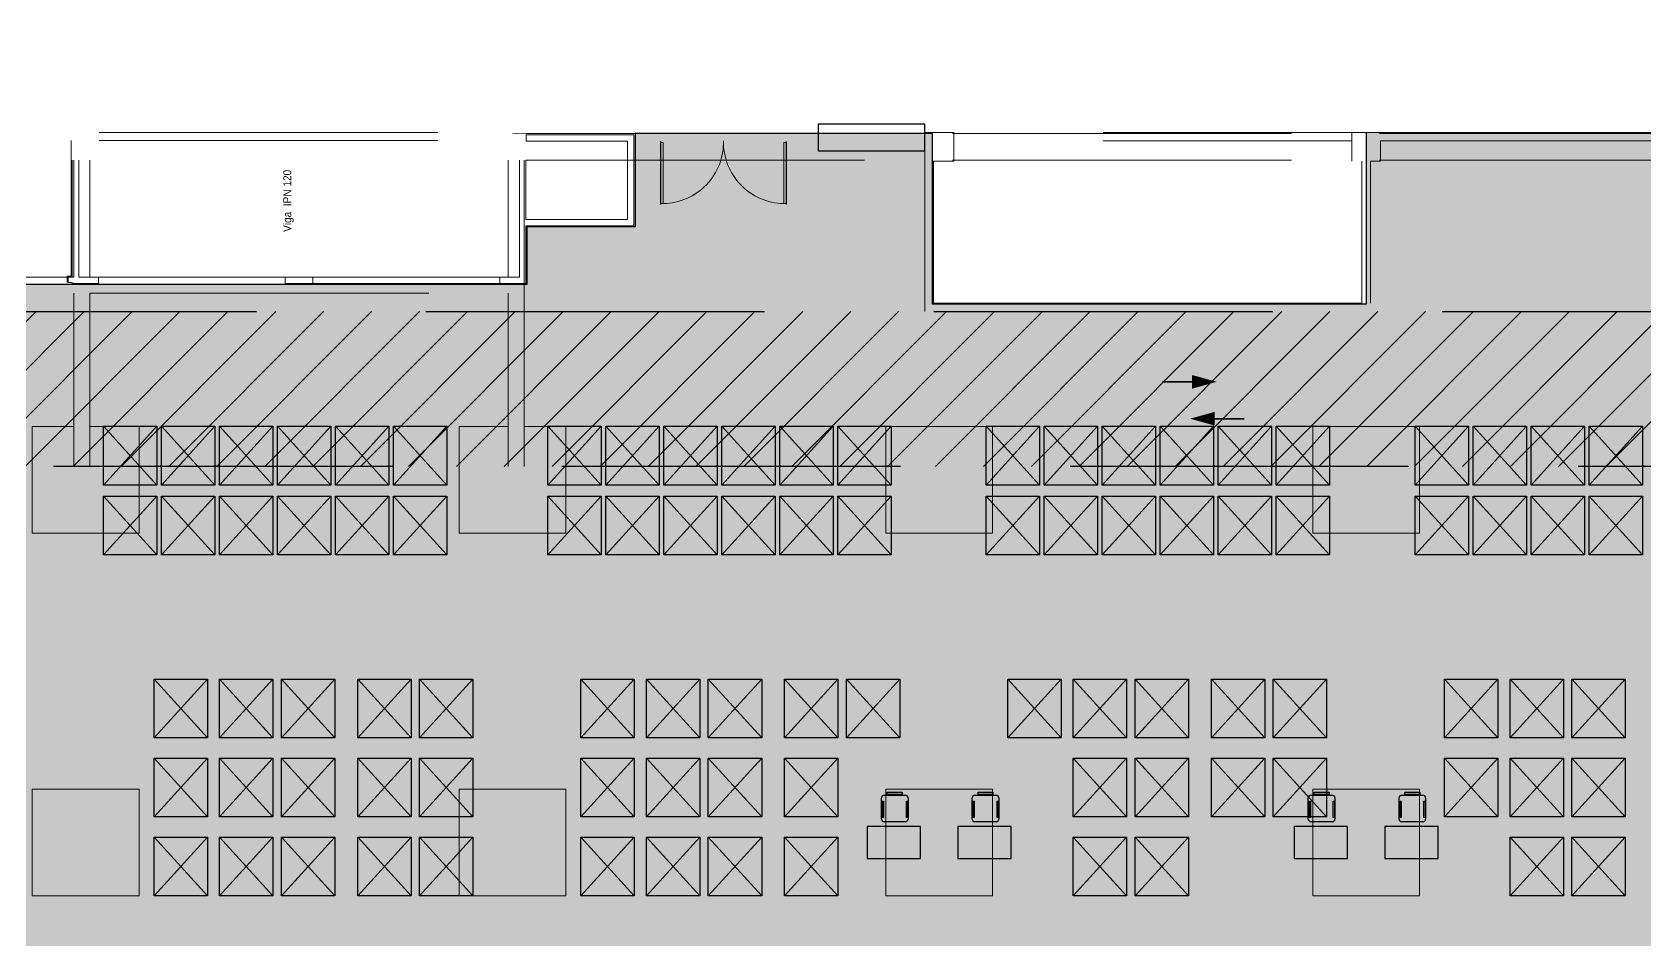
# Model space of a CAD drawing. Header units: millimetres. Extents: x 27 to 171, y 81 to 155.
# Drawn here: x 50.37 to 80.6, y 98.09 to 115.1 of the extents above; entities that cross this region are included whole.
import ezdxf

# ---------------------------------------------------------------- set-up
doc = ezdxf.new("R2010")
doc.units = ezdxf.units.MM
doc.linetypes.add('HIDDEN', pattern=[9.525, 6.35, -3.175])
doc.layers.add('IRI-OCASA-Layout R 9$0$OCA_Mobiliario', color=252, linetype='Continuous')
for name, color, linetype, lineweight in [('IRI-OCASA-Layout R 9$0$REVOQUES', 252, 'Continuous', 9), ('OCASA_TODAS_r08$0$CARP-BARRIDO', 252, 'Continuous', 15), ('OCASA_TODAS_r08$0$CARP-HOJA', 252, 'Continuous', 20), ('OCASA_TODAS_r08$0$CARPINTERIA', 252, 'Continuous', 15), ('OCASA_TODAS_r08$0$CGC VIGAS', 252, 'HIDDEN', 15), ('OCASA_TODAS_r08$0$MURO CERAMICO DE 12', 252, 'Continuous', 20), ('OCASA_TODAS_r08$0$MURO LADRILLO COMUN', 252, 'Continuous', 20), ('OCASA_TODAS_r08$0$REVOQUES', 251, 'Continuous', 15)]:
    doc.layers.add(name, color=color, linetype=linetype, lineweight=lineweight)
doc.layers.get('OCASA_TODAS_r08$0$CARPINTERIA').off()
doc.styles.add('OCASA_TODAS_r08$0$CGC .15', font='arial.ttf', dxfattribs={"width": 0.9, "height": 0.15})

# ---------------------------------------------------------------- blocks, each defined once
blk = doc.blocks.new('OCASA_TODAS_r08$0$Estructura PB para Arquitectura')
at = {"layer": 'OCASA_TODAS_r08$0$CGC VIGAS', "lineweight": 9}
for p, q in [((1116.508231, 398.371496, -0.000029), (1124.008348, 398.371496, -0.000029)), ((1124.508348, 398.351474, -0.000029), (1132.008264, 398.351474, -0.000029)), ((1132.508264, 398.351474, -0.000029), (1140.008264, 398.351474, -0.000029)), ((1140.508264, 398.351474, -0.000029), (1148.008264, 398.351474, -0.000029)), ((1116.508231, 398.221496, -0.000029), (1124.008348, 398.221496, -0.000029)), ((1116.038062, 397.851496, -0.000029), (1116.038037, 395.661295, -0.000029)), ((1116.338062, 397.851496, -0.000029), (1116.338037, 395.661293, -0.000029)), ((1124.177862, 397.851474, -0.000029), (1124.177846, 395.661257, -0.000029)), ((1124.477862, 397.851474, -0.000029), (1124.477825, 392.863474, -0.000029)), ((1124.508348, 397.851474, -0.000029), (1132.008264, 397.851474, -0.000029)), ((1132.508264, 397.851474, -0.000029), (1140.008264, 397.851474, -0.000029)), ((1140.508264, 397.851474, -0.000029), (1148.008264, 397.851474, -0.000029)), ((1110.818269, 395.66132, -0.000029), (1116.038037, 395.661295, -0.000029)), ((1116.338037, 395.661293, -0.000029), (1124.177846, 395.661257, -0.000029)), ((1108.508247, 395.36133, -0.000029), (1116.038033, 395.361295, -0.000029)), ((1116.038033, 395.361295, -0.000029), (1116.038004, 392.863474, -0.000029)), ((1116.338033, 395.361293, -0.000029), (1116.338004, 392.863474, -0.000029)), ((1116.338033, 395.361293, -0.000029), (1124.177844, 395.361257, -0.000029)), ((1124.177844, 395.361257, -0.000029), (1124.177825, 392.863474, -0.000029)), ((1115.258231, 392.862974, -0.000029), (1116.038004, 392.862974, -0.000029)), ((1115.258231, 390.862974, -0.000029), (1115.258231, 392.862974, -0.000029)), ((1116.038004, 392.862474, -0.000029), (1116.037996, 392.112974, -0.000029)), ((1116.338004, 392.862474, -0.000029), (1116.337996, 392.112974, -0.000029)), ((1116.338004, 392.862974, -0.000029), (1117.258231, 392.862974, -0.000029)), ((1123.258231, 392.862974, -0.000029), (1124.177825, 392.862974, -0.000029)), ((1123.258231, 390.862974, -0.000029), (1123.258231, 392.862974, -0.000029)), ((1124.177825, 392.862474, -0.000029), (1124.177819, 392.112974, -0.000029)), ((1124.477825, 392.862474, -0.000029), (1124.477819, 392.112974, -0.000029)), ((1124.477825, 392.862974, -0.000029), (1125.258231, 392.862974, -0.000029)), ((1131.258231, 392.862974, -0.000029), (1133.258231, 392.862974, -0.000029)), ((1131.258231, 390.862974, -0.000029), (1131.258231, 392.862974, -0.000029)), ((1139.25823, 392.862974, -0.000029), (1141.25823, 392.862974, -0.000029)), ((1139.25823, 390.862974, -0.000029), (1139.25823, 392.862974, -0.000029)), ((1115.258194, 386.062974, -0.000029), (1117.258194, 386.062974, -0.000029)), ((1115.258194, 384.062974, -0.000029), (1115.258194, 386.062974, -0.000029)), ((1123.258194, 386.062974, -0.000029), (1125.258194, 386.062974, -0.000029)), ((1123.258194, 384.062974, -0.000029), (1123.258194, 386.062974, -0.000029)), ((1131.258194, 386.062974, -0.000029), (1133.258194, 386.062974, -0.000029)), ((1131.258194, 384.062974, -0.000029), (1131.258194, 386.062974, -0.000029)), ((1139.258194, 386.062974, -0.000029), (1141.258194, 386.062974, -0.000029)), ((1139.258194, 384.062974, -0.000029), (1139.258194, 386.062974, -0.000029))]:
    blk.add_line(p, q, dxfattribs=at)
for points in [[(1115.258231, 390.862974), (1117.258231, 390.862974), (1117.258231, 392.862974)], [(1123.258231, 390.862974), (1125.258231, 390.862974), (1125.258231, 392.862974)], [(1131.258231, 390.862974), (1133.258231, 390.862974), (1133.258231, 392.862974)], [(1139.25823, 390.862974), (1141.25823, 390.862974), (1141.25823, 392.862974)], [(1115.258194, 384.062974), (1117.258194, 384.062974), (1117.258194, 386.062974)], [(1123.258194, 384.062974), (1125.258194, 384.062974), (1125.258194, 386.062974)], [(1131.258194, 384.062974), (1133.258194, 384.062974), (1133.258194, 386.062974)], [(1139.258194, 384.062974), (1141.258194, 384.062974), (1141.258194, 386.062974)]]:
    blk.add_lwpolyline(points, dxfattribs=at)
blk = doc.blocks.new('OCASA_TODAS_r08$0$P8 10')
at = {"layer": 'OCASA_TODAS_r08$0$CARP-BARRIDO'}
for centre, radius, start, end in [((-40.152006, 110.6808), 1.14736, 270.935575, 1.427594), ((-37.85535, 110.683341, -0.000016), 1.149947, 178.70229, 268.934541)]:
    blk.add_arc(centre, radius, start, end, dxfattribs=at)
at = {"layer": 'OCASA_TODAS_r08$0$CARP-HOJA'}
for p, q in [((-40.183442, 109.521093), (-40.183442, 110.691093)), ((-40.182242, 110.535286), (-40.182242, 110.691093)), ((-40.179642, 110.691093), (-40.179642, 110.677393)), ((-40.134642, 110.677393), (-40.179642, 110.677393)), ((-40.178442, 110.678593), (-40.178442, 110.691093)), ((-40.133442, 110.678593), (-40.178442, 110.678593)), ((-40.134642, 110.520286), (-40.134642, 110.677393)), ((-40.133442, 109.533593), (-40.133442, 110.678593)), ((-37.876563, 109.533593), (-37.876563, 110.678593)), ((-37.876563, 110.678593), (-37.831563, 110.678593)), ((-37.875363, 110.520286), (-37.875363, 110.677393)), ((-37.875363, 110.677393), (-37.830363, 110.677393)), ((-37.831563, 110.678593), (-37.831563, 110.691093)), ((-37.830363, 110.691093), (-37.830363, 110.677393)), ((-37.827763, 110.535286), (-37.827763, 110.691093)), ((-37.826563, 109.521093), (-37.826563, 110.691093)), ((-40.182242, 109.521093), (-40.182242, 110.535286)), ((-40.134642, 109.534793), (-40.134642, 110.520286)), ((-37.875363, 109.534793), (-37.875363, 110.520286)), ((-37.827763, 109.521093), (-37.827763, 110.535286)), ((-40.179642, 109.534793), (-40.134642, 109.534793)), ((-40.179642, 109.534793), (-40.179642, 109.521093)), ((-40.178442, 109.533593), (-40.133442, 109.533593)), ((-40.178442, 109.533593), (-40.178442, 109.521093)), ((-37.831563, 109.533593), (-37.876563, 109.533593)), ((-37.830363, 109.534793), (-37.875363, 109.534793)), ((-37.831563, 109.533593), (-37.831563, 109.521093)), ((-37.830363, 109.534793), (-37.830363, 109.521093))]:
    blk.add_line(p, q, dxfattribs=at)
for centre, radius, start, end in [((-40.180942, 110.691093), 0.0025, 0, 180), ((-40.180942, 110.691093), 0.0013, 0, 180), ((-37.829063, 110.691093), 0.0025, 0, 180), ((-37.829063, 110.691093), 0.0013, 0, 180), ((-40.180942, 109.521093), 0.0025, 180, 0), ((-40.180942, 109.521093), 0.0013, 180, 0), ((-37.829063, 109.521093), 0.0025, 180, 0), ((-37.829063, 109.521093), 0.0013, 180, 0)]:
    blk.add_arc(centre, radius, start, end, dxfattribs=at)
blk = doc.blocks.new('IRI-OCASA-Layout R 9$0$OCA_SILLA')
at = {"linetype": 'Continuous'}
for p, q in [((0.0549, 0.05), (0.0549, 0.4483)), ((0.1049, 0.4983), (0.5023, 0.4983)), ((0.5523, 0.4483), (0.5523, 0.05)), ((0.5023, 0), (0.1049, 0))]:
    blk.add_line(p, q, dxfattribs=at)
for points in [[(0, 0.1087), (0, 0.3889), (0.0427, 0.3889), (0.0427, 0.1087)], [(0.1654, 0.4663), (0.1654, 0.4876), (0.4749, 0.4876), (0.4749, 0.4663)], [(0.1681, 0.0207), (0.1681, 0.0394), (0.4749, 0.0394), (0.4749, 0.0207)]]:
    blk.add_lwpolyline(points, close=True, dxfattribs=at)
for centre, start, end in [((0.1049, 0.4483), 90, 180), ((0.5023, 0.4483), 0, 90), ((0.1049, 0.05), 180, 270), ((0.5023, 0.05), 270, 0)]:
    blk.add_arc(centre, 0.05, start, end, dxfattribs=at)
blk = doc.blocks.new('IRI-OCASA-Layout R 9$0$OCA_mesa 1x0.60')
at = {"color": 253}
blk.add_lwpolyline([(0, 1), (-0.6, 1), (-0.6, 0), (0, 0)], close=True, dxfattribs=at)
blk.add_blockref('IRI-OCASA-Layout R 9$0$OCA_SILLA', (-1.240741, 0.266987), dxfattribs=at)

msp = doc.modelspace()

# ---------------------------------------------------------------- hatches: boundary and pattern name
at = {"true_color": 0xff38ff}
h = msp.add_hatch(color=6, dxfattribs=at)
h.dxf.hatch_style = 1
h.paths.add_polyline_path([(46.295, 110.374), (46.295, 105.651), (43.744, 105.651), (43.644, 105.651), (43.733, 91.445), (44.887, 91.445), (44.887, 91.445), (44.898, 85.754), (95.501, 85.754), (95.501, 89.832), (102.71, 89.844), (102.71, 109.013), (147.022, 109.013), (147.022, 117.935), (91.324, 117.935), (91.324, 113.202), (75.374, 113.225), (75.374, 110.006), (67.244, 110.006), (67.244, 113.205), (61.671, 113.205), (61.671, 111.453), (59.644, 111.453), (59.644, 110.374)])
at = {"linetype": 'HIDDEN'}
h = msp.add_hatch(dxfattribs=at)
h.set_pattern_fill('LINE', color=251, scale=0.2, angle=45)
h.set_pattern_definition([(45, (42.3748, -16.7455), (-0.4490128, 0.4490128), [])])
h.paths.add_polyline_path([(48.224, 109.866), (95.224, 109.866), (95.224, 106.966), (48.224, 106.966)])

# ---------------------------------------------------------------- linework, layer by layer
at = {"color": 1, "linetype": 'HIDDEN'}
msp.add_lwpolyline([(67.104, 113.382), (65.104, 113.382), (65.104, 112.882), (67.104, 112.882)], close=True, dxfattribs=at)
at = {"color": 251, "linetype": 'HIDDEN', "elevation": 0}
msp.add_lwpolyline([(48.224, 109.866), (95.224, 109.866), (95.224, 106.966), (48.224, 106.966)], close=True, dxfattribs=at)
at = {"color": 251, "linetype": 'HIDDEN', "const_width": 0.03, "elevation": 0}
for points in [[(71.556, 108.55), (72.112, 108.55)], [(72.536, 107.859), (73.091, 107.859)]]:
    msp.add_lwpolyline(points, dxfattribs=at)
at = {"color": 251, "linetype": 'HIDDEN', "elevation": 0}
for points in [[(72.572, 108.55, 0, 0.25, 0), (72.122, 108.55, 0.25, 0.25, 0), (72.112, 108.55, 0.1, 0.1, 0), (72.112, 108.55, 0.1, 0.1, 0)], [(72.076, 107.859, 0, 0.25, 0), (72.526, 107.859, 0.25, 0.25, 0), (72.536, 107.859, 0.1, 0.1, 0), (72.536, 107.859, 0.1, 0.1, 0)]]:
    msp.add_lwpolyline(points, format="xyseb", dxfattribs=at)
at = {"layer": 'Defpoints', "color": 6}
msp.add_lwpolyline([(91.324, 113.202), (75.374, 113.225), (75.374, 110.006), (67.244, 110.006), (67.244, 113.205), (61.671, 113.205), (61.671, 111.453), (59.644, 111.453), (59.644, 110.374), (46.295, 110.374)], dxfattribs=at)
at = {"layer": 'IRI-OCASA-Layout R 9$0$OCA_Mobiliario'}
for p, q in [((51.711, 107.716, 0), (52.711, 106.616, 0)), ((52.711, 107.716, 0), (51.711, 106.616, 0)), ((52.798, 107.716, 0), (53.798, 106.616, 0)), ((53.798, 107.716, 0), (52.798, 106.616, 0)), ((53.885, 107.716, 0), (54.885, 106.616, 0)), ((54.885, 107.716, 0), (53.885, 106.616, 0)), ((54.971, 107.716, 0), (55.971, 106.616, 0)), ((55.971, 107.716, 0), (54.971, 106.616, 0)), ((56.058, 107.716, 0), (57.058, 106.616, 0)), ((57.058, 107.716, 0), (56.058, 106.616, 0)), ((57.145, 107.716, 0), (58.145, 106.616, 0)), ((58.145, 107.716, 0), (57.145, 106.616, 0)), ((60.039, 107.716, 0), (61.039, 106.616, 0)), ((61.039, 107.716, 0), (60.039, 106.616, 0)), ((61.126, 107.716, 0), (62.126, 106.616, 0)), ((62.126, 107.716, 0), (61.126, 106.616, 0)), ((62.213, 107.716, 0), (63.213, 106.616, 0)), ((63.213, 107.716, 0), (62.213, 106.616, 0)), ((63.3, 107.716, 0), (64.3, 106.616, 0)), ((64.3, 107.716, 0), (63.3, 106.616, 0)), ((64.387, 107.716, 0), (65.387, 106.616, 0)), ((65.387, 107.716, 0), (64.387, 106.616, 0)), ((65.474, 107.716, 0), (66.474, 106.616, 0)), ((66.474, 107.716, 0), (65.474, 106.616, 0)), ((68.252, 107.716, 0), (69.252, 106.616, 0)), ((69.252, 107.716, 0), (68.252, 106.616, 0)), ((69.339, 107.716, 0), (70.339, 106.616, 0)), ((70.339, 107.716, 0), (69.339, 106.616, 0)), ((70.426, 107.716, 0), (71.426, 106.616, 0)), ((71.426, 107.716, 0), (70.426, 106.616, 0)), ((71.513, 107.716, 0), (72.513, 106.616, 0)), ((72.513, 107.716, 0), (71.513, 106.616, 0)), ((72.599, 107.716, 0), (73.599, 106.616, 0)), ((73.599, 107.716, 0), (72.599, 106.616, 0)), ((73.686, 107.716, 0), (74.686, 106.616, 0)), ((74.686, 107.716, 0), (73.686, 106.616, 0)), ((76.292, 107.716, 0), (77.292, 106.616, 0)), ((77.292, 107.716, 0), (76.292, 106.616, 0)), ((77.379, 107.716, 0), (78.379, 106.616, 0)), ((78.379, 107.716, 0), (77.379, 106.616, 0)), ((78.466, 107.716, 0), (79.466, 106.616, 0)), ((79.466, 107.716, 0), (78.466, 106.616, 0)), ((79.553, 107.716, 0), (80.553, 106.616, 0)), ((80.553, 107.716, 0), (79.553, 106.616, 0)), ((51.711, 106.406, 0), (52.711, 105.306, 0)), ((52.711, 106.406, 0), (51.711, 105.306, 0)), ((52.798, 106.406, 0), (53.798, 105.306, 0)), ((53.798, 106.406, 0), (52.798, 105.306, 0)), ((53.885, 106.406, 0), (54.885, 105.306, 0)), ((54.885, 106.406, 0), (53.885, 105.306, 0)), ((54.971, 106.406, 0), (55.971, 105.306, 0)), ((55.971, 106.406, 0), (54.971, 105.306, 0)), ((56.058, 106.406, 0), (57.058, 105.306, 0)), ((57.058, 106.406, 0), (56.058, 105.306, 0)), ((57.145, 106.406, 0), (58.145, 105.306, 0)), ((58.145, 106.406, 0), (57.145, 105.306, 0)), ((60.039, 106.406, 0), (61.039, 105.306, 0)), ((61.039, 106.406, 0), (60.039, 105.306, 0)), ((61.126, 106.406, 0), (62.126, 105.306, 0)), ((62.126, 106.406, 0), (61.126, 105.306, 0)), ((62.213, 106.406, 0), (63.213, 105.306, 0)), ((63.213, 106.406, 0), (62.213, 105.306, 0)), ((63.3, 106.406, 0), (64.3, 105.306, 0)), ((64.3, 106.406, 0), (63.3, 105.306, 0)), ((64.387, 106.406, 0), (65.387, 105.306, 0)), ((65.387, 106.406, 0), (64.387, 105.306, 0)), ((65.474, 106.406, 0), (66.474, 105.306, 0)), ((66.474, 106.406, 0), (65.474, 105.306, 0)), ((68.252, 106.406, 0), (69.252, 105.306, 0)), ((69.252, 106.406, 0), (68.252, 105.306, 0)), ((69.339, 106.406, 0), (70.339, 105.306, 0)), ((70.339, 106.406, 0), (69.339, 105.306, 0)), ((70.426, 106.406, 0), (71.426, 105.306, 0)), ((71.426, 106.406, 0), (70.426, 105.306, 0)), ((71.513, 106.406, 0), (72.513, 105.306, 0)), ((72.513, 106.406, 0), (71.513, 105.306, 0)), ((72.599, 106.406, 0), (73.599, 105.306, 0)), ((73.599, 106.406, 0), (72.599, 105.306, 0)), ((73.686, 106.406, 0), (74.686, 105.306, 0)), ((74.686, 106.406, 0), (73.686, 105.306, 0)), ((76.292, 106.406, 0), (77.292, 105.306, 0)), ((77.292, 106.406, 0), (76.292, 105.306, 0)), ((77.379, 106.406, 0), (78.379, 105.306, 0)), ((78.379, 106.406, 0), (77.379, 105.306, 0)), ((78.466, 106.406, 0), (79.466, 105.306, 0)), ((79.466, 106.406, 0), (78.466, 105.306, 0)), ((79.553, 106.406, 0), (80.553, 105.306, 0)), ((80.553, 106.406, 0), (79.553, 105.306, 0)), ((52.656, 102.977, 0), (53.656, 101.877, 0)), ((53.656, 102.977, 0), (52.656, 101.877, 0)), ((53.885, 102.977, 0), (54.885, 101.877, 0)), ((54.885, 102.977, 0), (53.885, 101.877, 0)), ((55.045, 102.977, 0), (56.045, 101.877, 0)), ((56.045, 102.977, 0), (55.045, 101.877, 0)), ((56.473, 102.977, 0), (57.473, 101.877, 0)), ((57.473, 102.977, 0), (56.473, 101.877, 0)), ((57.632, 102.977, 0), (58.632, 101.877, 0)), ((58.632, 102.977, 0), (57.632, 101.877, 0)), ((60.656, 102.977, 0), (61.656, 101.877, 0)), ((61.656, 102.977, 0), (60.656, 101.877, 0)), ((61.885, 102.977, 0), (62.885, 101.877, 0)), ((62.885, 102.977, 0), (61.885, 101.877, 0)), ((63.045, 102.977, 0), (64.045, 101.877, 0)), ((64.045, 102.977, 0), (63.045, 101.877, 0)), ((64.473, 102.977, 0), (65.473, 101.877, 0)), ((65.473, 102.977, 0), (64.473, 101.877, 0)), ((65.632, 102.977, 0), (66.632, 101.877, 0)), ((66.632, 102.977, 0), (65.632, 101.877, 0)), ((68.656, 102.977, 0), (69.656, 101.877, 0)), ((69.656, 102.977, 0), (68.656, 101.877, 0)), ((69.885, 102.977, 0), (70.885, 101.877, 0)), ((70.885, 102.977, 0), (69.885, 101.877, 0)), ((71.045, 102.977, 0), (72.045, 101.877, 0)), ((72.045, 102.977, 0), (71.045, 101.877, 0)), ((72.473, 102.977, 0), (73.473, 101.877, 0)), ((73.473, 102.977, 0), (72.473, 101.877, 0)), ((73.632, 102.977, 0), (74.632, 101.877, 0)), ((74.632, 102.977, 0), (73.632, 101.877, 0)), ((76.841, 102.977, 0), (77.841, 101.877, 0)), ((77.841, 102.977, 0), (76.841, 101.877, 0)), ((78.071, 102.977, 0), (79.071, 101.877, 0)), ((79.071, 102.977, 0), (78.071, 101.877, 0)), ((79.23, 102.977, 0), (80.23, 101.877, 0)), ((80.23, 102.977, 0), (79.23, 101.877, 0)), ((52.656, 101.497, 0), (53.656, 100.397, 0)), ((53.656, 101.497, 0), (52.656, 100.397, 0)), ((53.885, 101.497, 0), (54.885, 100.397, 0)), ((54.885, 101.497, 0), (53.885, 100.397, 0)), ((55.045, 101.497, 0), (56.045, 100.397, 0)), ((56.045, 101.497, 0), (55.045, 100.397, 0)), ((56.473, 101.497, 0), (57.473, 100.397, 0)), ((57.473, 101.497, 0), (56.473, 100.397, 0)), ((57.632, 101.497, 0), (58.632, 100.397, 0)), ((58.632, 101.497, 0), (57.632, 100.397, 0)), ((60.656, 101.497, 0), (61.656, 100.397, 0)), ((61.656, 101.497, 0), (60.656, 100.397, 0)), ((61.885, 101.497, 0), (62.885, 100.397, 0)), ((62.885, 101.497, 0), (61.885, 100.397, 0)), ((63.045, 101.497, 0), (64.045, 100.397, 0)), ((64.045, 101.497, 0), (63.045, 100.397, 0)), ((64.473, 101.497, 0), (65.473, 100.397, 0)), ((65.473, 101.497, 0), (64.473, 100.397, 0)), ((69.885, 101.497, 0), (70.885, 100.397, 0)), ((70.885, 101.497, 0), (69.885, 100.397, 0)), ((71.045, 101.497, 0), (72.045, 100.397, 0)), ((72.045, 101.497, 0), (71.045, 100.397, 0)), ((72.473, 101.497, 0), (73.473, 100.397, 0)), ((73.473, 101.497, 0), (72.473, 100.397, 0)), ((73.632, 101.497, 0), (74.632, 100.397, 0)), ((74.632, 101.497, 0), (73.632, 100.397, 0)), ((76.841, 101.497, 0), (77.841, 100.397, 0)), ((77.841, 101.497, 0), (76.841, 100.397, 0)), ((78.071, 101.497, 0), (79.071, 100.397, 0)), ((79.071, 101.497, 0), (78.071, 100.397, 0)), ((79.23, 101.497, 0), (80.23, 100.397, 0)), ((80.23, 101.497, 0), (79.23, 100.397, 0)), ((52.656, 100.017, 0), (53.656, 98.917, 0)), ((53.656, 100.017, 0), (52.656, 98.917, 0)), ((53.885, 100.017, 0), (54.885, 98.917, 0)), ((54.885, 100.017, 0), (53.885, 98.917, 0)), ((55.045, 100.017, 0), (56.045, 98.917, 0)), ((56.045, 100.017, 0), (55.045, 98.917, 0)), ((56.473, 100.017, 0), (57.473, 98.917, 0)), ((57.473, 100.017, 0), (56.473, 98.917, 0)), ((57.632, 100.017, 0), (58.632, 98.917, 0)), ((58.632, 100.017, 0), (57.632, 98.917, 0)), ((60.656, 100.017, 0), (61.656, 98.917, 0)), ((61.656, 100.017, 0), (60.656, 98.917, 0)), ((61.885, 100.017, 0), (62.885, 98.917, 0)), ((62.885, 100.017, 0), (61.885, 98.917, 0)), ((63.045, 100.017, 0), (64.045, 98.917, 0)), ((64.045, 100.017, 0), (63.045, 98.917, 0)), ((64.473, 100.017, 0), (65.473, 98.917, 0)), ((65.473, 100.017, 0), (64.473, 98.917, 0)), ((69.885, 100.017, 0), (70.885, 98.917, 0)), ((70.885, 100.017, 0), (69.885, 98.917, 0)), ((71.045, 100.017, 0), (72.045, 98.917, 0)), ((72.045, 100.017, 0), (71.045, 98.917, 0)), ((78.071, 100.017, 0), (79.071, 98.917, 0)), ((79.071, 100.017, 0), (78.071, 98.917, 0)), ((79.23, 100.017, 0), (80.23, 98.917, 0)), ((80.23, 100.017, 0), (79.23, 98.917, 0))]:
    msp.add_line(p, q, dxfattribs=at)
at = {"layer": 'IRI-OCASA-Layout R 9$0$OCA_Mobiliario', "elevation": 0}
for points in [[(51.711, 107.716), (52.711, 107.716), (52.711, 106.616), (51.711, 106.616)], [(52.798, 107.716), (53.798, 107.716), (53.798, 106.616), (52.798, 106.616)], [(53.885, 107.716), (54.885, 107.716), (54.885, 106.616), (53.885, 106.616)], [(54.971, 107.716), (55.971, 107.716), (55.971, 106.616), (54.971, 106.616)], [(56.058, 107.716), (57.058, 107.716), (57.058, 106.616), (56.058, 106.616)], [(57.145, 107.716), (58.145, 107.716), (58.145, 106.616), (57.145, 106.616)], [(60.039, 107.716), (61.039, 107.716), (61.039, 106.616), (60.039, 106.616)], [(61.126, 107.716), (62.126, 107.716), (62.126, 106.616), (61.126, 106.616)], [(62.213, 107.716), (63.213, 107.716), (63.213, 106.616), (62.213, 106.616)], [(63.3, 107.716), (64.3, 107.716), (64.3, 106.616), (63.3, 106.616)], [(64.387, 107.716), (65.387, 107.716), (65.387, 106.616), (64.387, 106.616)], [(65.474, 107.716), (66.474, 107.716), (66.474, 106.616), (65.474, 106.616)], [(68.252, 107.716), (69.252, 107.716), (69.252, 106.616), (68.252, 106.616)], [(69.339, 107.716), (70.339, 107.716), (70.339, 106.616), (69.339, 106.616)], [(70.426, 107.716), (71.426, 107.716), (71.426, 106.616), (70.426, 106.616)], [(71.513, 107.716), (72.513, 107.716), (72.513, 106.616), (71.513, 106.616)], [(72.599, 107.716), (73.599, 107.716), (73.599, 106.616), (72.599, 106.616)], [(73.686, 107.716), (74.686, 107.716), (74.686, 106.616), (73.686, 106.616)], [(76.292, 107.716), (77.292, 107.716), (77.292, 106.616), (76.292, 106.616)], [(77.379, 107.716), (78.379, 107.716), (78.379, 106.616), (77.379, 106.616)], [(78.466, 107.716), (79.466, 107.716), (79.466, 106.616), (78.466, 106.616)], [(79.553, 107.716), (80.553, 107.716), (80.553, 106.616), (79.553, 106.616)], [(51.711, 106.406), (52.711, 106.406), (52.711, 105.306), (51.711, 105.306)], [(52.798, 106.406), (53.798, 106.406), (53.798, 105.306), (52.798, 105.306)], [(53.885, 106.406), (54.885, 106.406), (54.885, 105.306), (53.885, 105.306)], [(54.971, 106.406), (55.971, 106.406), (55.971, 105.306), (54.971, 105.306)], [(56.058, 106.406), (57.058, 106.406), (57.058, 105.306), (56.058, 105.306)], [(57.145, 106.406), (58.145, 106.406), (58.145, 105.306), (57.145, 105.306)], [(60.039, 106.406), (61.039, 106.406), (61.039, 105.306), (60.039, 105.306)], [(61.126, 106.406), (62.126, 106.406), (62.126, 105.306), (61.126, 105.306)], [(62.213, 106.406), (63.213, 106.406), (63.213, 105.306), (62.213, 105.306)], [(63.3, 106.406), (64.3, 106.406), (64.3, 105.306), (63.3, 105.306)], [(64.387, 106.406), (65.387, 106.406), (65.387, 105.306), (64.387, 105.306)], [(65.474, 106.406), (66.474, 106.406), (66.474, 105.306), (65.474, 105.306)], [(68.252, 106.406), (69.252, 106.406), (69.252, 105.306), (68.252, 105.306)], [(69.339, 106.406), (70.339, 106.406), (70.339, 105.306), (69.339, 105.306)], [(70.426, 106.406), (71.426, 106.406), (71.426, 105.306), (70.426, 105.306)], [(71.513, 106.406), (72.513, 106.406), (72.513, 105.306), (71.513, 105.306)], [(72.599, 106.406), (73.599, 106.406), (73.599, 105.306), (72.599, 105.306)], [(73.686, 106.406), (74.686, 106.406), (74.686, 105.306), (73.686, 105.306)], [(76.292, 106.406), (77.292, 106.406), (77.292, 105.306), (76.292, 105.306)], [(77.379, 106.406), (78.379, 106.406), (78.379, 105.306), (77.379, 105.306)], [(78.466, 106.406), (79.466, 106.406), (79.466, 105.306), (78.466, 105.306)], [(79.553, 106.406), (80.553, 106.406), (80.553, 105.306), (79.553, 105.306)], [(52.656, 102.977), (53.656, 102.977), (53.656, 101.877), (52.656, 101.877)], [(53.885, 102.977), (54.885, 102.977), (54.885, 101.877), (53.885, 101.877)], [(55.045, 102.977), (56.045, 102.977), (56.045, 101.877), (55.045, 101.877)], [(56.473, 102.977), (57.473, 102.977), (57.473, 101.877), (56.473, 101.877)], [(57.632, 102.977), (58.632, 102.977), (58.632, 101.877), (57.632, 101.877)], [(60.656, 102.977), (61.656, 102.977), (61.656, 101.877), (60.656, 101.877)], [(61.885, 102.977), (62.885, 102.977), (62.885, 101.877), (61.885, 101.877)], [(63.045, 102.977), (64.045, 102.977), (64.045, 101.877), (63.045, 101.877)], [(64.473, 102.977), (65.473, 102.977), (65.473, 101.877), (64.473, 101.877)], [(65.632, 102.977), (66.632, 102.977), (66.632, 101.877), (65.632, 101.877)], [(68.656, 102.977), (69.656, 102.977), (69.656, 101.877), (68.656, 101.877)], [(69.885, 102.977), (70.885, 102.977), (70.885, 101.877), (69.885, 101.877)], [(71.045, 102.977), (72.045, 102.977), (72.045, 101.877), (71.045, 101.877)], [(72.473, 102.977), (73.473, 102.977), (73.473, 101.877), (72.473, 101.877)], [(73.632, 102.977), (74.632, 102.977), (74.632, 101.877), (73.632, 101.877)], [(76.841, 102.977), (77.841, 102.977), (77.841, 101.877), (76.841, 101.877)], [(78.071, 102.977), (79.071, 102.977), (79.071, 101.877), (78.071, 101.877)], [(79.23, 102.977), (80.23, 102.977), (80.23, 101.877), (79.23, 101.877)], [(52.656, 101.497), (53.656, 101.497), (53.656, 100.397), (52.656, 100.397)], [(53.885, 101.497), (54.885, 101.497), (54.885, 100.397), (53.885, 100.397)], [(55.045, 101.497), (56.045, 101.497), (56.045, 100.397), (55.045, 100.397)], [(56.473, 101.497), (57.473, 101.497), (57.473, 100.397), (56.473, 100.397)], [(57.632, 101.497), (58.632, 101.497), (58.632, 100.397), (57.632, 100.397)], [(60.656, 101.497), (61.656, 101.497), (61.656, 100.397), (60.656, 100.397)], [(61.885, 101.497), (62.885, 101.497), (62.885, 100.397), (61.885, 100.397)], [(63.045, 101.497), (64.045, 101.497), (64.045, 100.397), (63.045, 100.397)], [(64.473, 101.497), (65.473, 101.497), (65.473, 100.397), (64.473, 100.397)], [(69.885, 101.497), (70.885, 101.497), (70.885, 100.397), (69.885, 100.397)], [(71.045, 101.497), (72.045, 101.497), (72.045, 100.397), (71.045, 100.397)], [(72.473, 101.497), (73.473, 101.497), (73.473, 100.397), (72.473, 100.397)], [(73.632, 101.497), (74.632, 101.497), (74.632, 100.397), (73.632, 100.397)], [(76.841, 101.497), (77.841, 101.497), (77.841, 100.397), (76.841, 100.397)], [(78.071, 101.497), (79.071, 101.497), (79.071, 100.397), (78.071, 100.397)], [(79.23, 101.497), (80.23, 101.497), (80.23, 100.397), (79.23, 100.397)], [(52.656, 100.017), (53.656, 100.017), (53.656, 98.917), (52.656, 98.917)], [(53.885, 100.017), (54.885, 100.017), (54.885, 98.917), (53.885, 98.917)], [(55.045, 100.017), (56.045, 100.017), (56.045, 98.917), (55.045, 98.917)], [(56.473, 100.017), (57.473, 100.017), (57.473, 98.917), (56.473, 98.917)], [(57.632, 100.017), (58.632, 100.017), (58.632, 98.917), (57.632, 98.917)], [(60.656, 100.017), (61.656, 100.017), (61.656, 98.917), (60.656, 98.917)], [(61.885, 100.017), (62.885, 100.017), (62.885, 98.917), (61.885, 98.917)], [(63.045, 100.017), (64.045, 100.017), (64.045, 98.917), (63.045, 98.917)], [(64.473, 100.017), (65.473, 100.017), (65.473, 98.917), (64.473, 98.917)], [(69.885, 100.017), (70.885, 100.017), (70.885, 98.917), (69.885, 98.917)], [(71.045, 100.017), (72.045, 100.017), (72.045, 98.917), (71.045, 98.917)], [(78.071, 100.017), (79.071, 100.017), (79.071, 98.917), (78.071, 98.917)], [(79.23, 100.017), (80.23, 100.017), (80.23, 98.917), (79.23, 98.917)]]:
    msp.add_lwpolyline(points, close=True, dxfattribs=at)
at = {"layer": 'IRI-OCASA-Layout R 9$0$REVOQUES'}
for p, q in [((67.104, 109.866), (67.104, 113.225)), ((67.104, 113.225), (67.644, 113.225)), ((67.644, 112.685), (67.644, 113.225)), ((70.444, 113.225), (83.644, 113.225)), ((75.104, 112.685), (75.104, 113.225)), ((67.264, 112.685), (67.264, 110.026)), ((67.264, 112.685), (67.644, 112.685)), ((75.294, 110.026), (75.294, 112.685)), ((75.454, 112.685), (75.454, 110.026)), ((67.264, 110.026), (75.294, 110.026))]:
    msp.add_line(p, q, dxfattribs=at)
for points in [[(75.104, 113.065), (70.444, 113.065)], [(83.104, 113.065), (75.644, 113.065)]]:
    msp.add_lwpolyline(points, dxfattribs=at)
at = {"layer": 'IRI-OCASA-Layout R 9$0$REVOQUES', "elevation": 0}
msp.add_lwpolyline([(75.644, 113.065), (75.644, 112.685), (75.454, 112.685)], dxfattribs=at)
at = {"layer": 'OCASA_TODAS_r08$0$MURO CERAMICO DE 12'}
for p, q in [((55.634, 110.514), (59.134, 110.514)), ((59.134, 110.394), (55.634, 110.394))]:
    msp.add_line(p, q, dxfattribs=at)
at = {"layer": 'OCASA_TODAS_r08$0$MURO LADRILLO COMUN'}
for points in [[(59.504, 112.705), (59.504, 110.514), (59.134, 110.514), (59.134, 110.394), (59.624, 110.394), (59.624, 111.473), (61.651, 111.473), (61.651, 113.182), (59.631, 113.182), (59.631, 113.062), (61.531, 113.062), (61.531, 111.593), (59.624, 111.593), (59.624, 112.705)], [(51.244, 112.705), (51.244, 110.514), (51.614, 110.514), (51.614, 110.394), (51.124, 110.394), (51.124, 110.414), (51.049, 110.414), (51.049, 110.514), (51.124, 110.514), (51.124, 112.705)]]:
    msp.add_lwpolyline(points, dxfattribs=at)
msp.add_lwpolyline([(55.114, 110.394), (55.114, 110.514), (55.634, 110.514), (55.634, 110.394)], close=True, dxfattribs=at)
at = {"layer": 'OCASA_TODAS_r08$0$REVOQUES'}
for p, q in [((59.381, 113.203), (61.671, 113.202)), ((61.671, 113.202), (61.671, 111.453)), ((59.644, 111.453), (59.644, 110.374)), ((61.671, 111.453), (59.644, 111.453)), ((59.134, 110.514, 0), (59.134, 110.374, 0)), ((59.134, 110.514, 0), (59.154, 110.514, 0)), ((59.644, 110.374), (59.134, 110.374, 0))]:
    msp.add_line(p, q, dxfattribs=at)
for points in [[(51.104, 113.075), (51.104, 110.534), (51.029, 110.534), (51.029, 110.414)], [(51.104, 110.389), (51.104, 110.374), (55.634, 110.374), (55.634, 110.514), (55.614, 110.514)]]:
    msp.add_lwpolyline(points, dxfattribs=at)

# ---------------------------------------------------------------- block references
at = {"color": 31, "true_color": 0xfebd57}
msp.add_blockref('OCASA_TODAS_r08$0$Estructura PB para Arquitectura', (-1064.884, -285.147), dxfattribs=at)
at = {"layer": 'IRI-OCASA-Layout R 9$0$OCA_Mobiliario', "rotation": 270}
for p in [(66.024, 99.616, 0), (67.724, 99.616, 0), (74.024, 99.616, 0), (75.724, 99.616, 0)]:
    msp.add_blockref('IRI-OCASA-Layout R 9$0$OCA_mesa 1x0.60', p, dxfattribs=at)
at = {"layer": 'OCASA_TODAS_r08$0$CARPINTERIA'}
msp.add_blockref('OCASA_TODAS_r08$0$P8 10', (102.334, 2.359), dxfattribs=at)

# ---------------------------------------------------------------- texts
at = {"layer": 'OCASA_TODAS_r08$0$CGC VIGAS', "insert": (55.078, 110.918, 0), "char_height": 0.15, "attachment_point": 1, "rotation": 90, "style": 'OCASA_TODAS_r08$0$CGC .15'}
msp.add_mtext_dynamic_manual_height_columns('\\pxqc;Viga  IPN 120', width=2.04984, gutter_width=0.15, heights=[0], dxfattribs=at)

doc.saveas('drawing.dxf')
